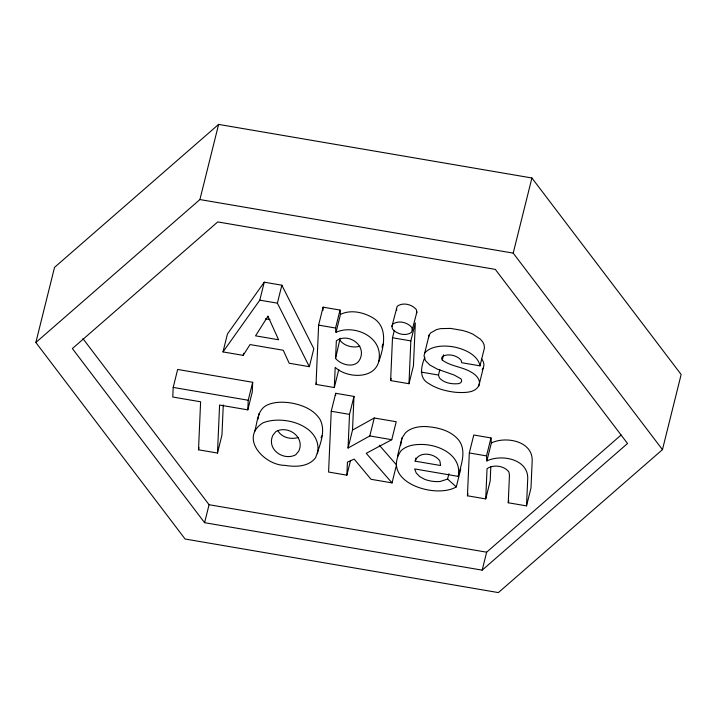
<?xml version="1.0" encoding="UTF-8"?>
<svg xmlns="http://www.w3.org/2000/svg" width="717" height="717" viewBox="0 0 717 717"><rect width="100%" height="100%" fill="white"/><g stroke="black" fill="none" stroke-linecap="round" stroke-linejoin="round"><path stroke-width="1.08" d="M217.493 453.045L219.59 405.042L247.804 409.864L252.267 391.903L252.689 382.286L177.664 369.452L173.191 387.413L172.77 397.03L200.608 401.789L198.51 449.801L217.493 453.045L221.956 435.085L223.274 404.944M247.804 409.864L248.225 400.247L252.689 382.286M316.027 384.411L318.617 325.124L323.08 307.163L340.037 310.067L340.485 314.369L336.022 332.329C353.427 324.254 381.103 335.906 379.275 357.469C378.289 379.517 347.906 379.15 335.189 367.355L334.31 387.538L316.027 384.411L316.555 382.295M322.937 310.524L323.08 307.163M352.513 430.092L374.265 417.984L396.223 421.739L391.751 439.7L369.802 435.945L348.05 448.053L352.513 430.092L353.983 396.42L335.699 393.292L331.236 411.253L328.583 472.037L346.867 475.165L350.541 460.377M335.583 358.392L336.345 340.808C347.799 332.482 366.898 344.832 359.961 359.217C355.453 368.834 340.996 365.186 335.583 358.392L340.145 338.236M335.61 395.497L335.699 393.292M346.867 475.165L347.431 462.107L354.189 459.113L371.03 479.297L392.029 482.891L396.501 464.93L379.302 445.212M348.05 448.053L349.52 414.381L353.983 396.42M408.977 383.72L410.85 340.898L415.322 322.937L413.449 365.76L408.977 383.72L390.631 380.584L392.504 337.761L394.341 330.367M400.678 445.105L401.995 438.06L405.222 433.149A29.809 18.086 14 0 1 424.76 426.516C437.128 427.117 450.769 430.227 458.907 440.328C466.785 451.11 461.004 464.974 458.217 476.384L414.632 468.927L416.245 473.014L419.678 476.572L424.652 479.332A22.585 13.695 14 0 0 440.328 481.448L447.587 479.073L448.896 473.785M458.217 476.384C462.411 454.999 438.123 443.886 420.296 444.477A29.809 18.086 14 0 0 400.749 451.11C380.745 481.86 435.371 499.292 456.29 486.897L460.762 468.936M467.439 495.788L469.312 452.965L473.776 435.004L490.984 437.944L491.342 442.989L486.87 460.95C500.977 453.986 527.864 458.808 527.739 478.221L526.529 505.888L508.245 502.76L509.446 475.308L508.945 472.055C504.392 465.683 493.493 464.231 487.049 468.64L485.723 498.907L467.439 495.788L467.968 493.672M490.804 466.892L490.195 480.946L485.723 498.907M378.63 362.094C383.487 348.372 388.704 328.108 373.709 318.339C364.084 312.397 351.115 309.224 340.485 314.369M317.479 453.727C323.035 425.773 283.529 414.336 262.825 422.931C239.093 438.141 264.421 465.351 284.891 465.369C295.404 467.108 308.615 467 315.65 457.643C319.432 445.822 326.334 431.777 320.114 419.57C313.947 409.604 302.251 404.944 291.174 402.981C283.188 401.798 274.817 401.645 267.289 404.971C257.134 409.712 257.564 422.143 254.669 431.365M257.896 419.257L259.142 413.404M424.831 357.29C421.148 366.342 418.477 378.262 429.017 383.712C437.11 388.964 446.646 391.339 456.146 392.351C464.051 392.737 477.459 393.409 479.422 383.362A17.791 10.791 14 0 0 471.696 372.419C462.599 366.71 450.876 366.521 442.29 360.086L441.645 358.24L442.353 356.51C448.17 353.239 457.025 355.202 461.183 360.364L461.712 362.712L479.996 365.84L484.468 347.879L484.109 344.868L482.756 341.982L480.417 339.213L472.933 334.167L468.093 332.132L462.59 330.465L450.59 328.413L440.623 328.628L436.474 329.605L430.621 332.921L429.089 335.18L424.034 355.793L425.36 360.526L429.779 364.971L437.289 369.103L454.175 375.045L460.879 378.782A6.328 3.836 14 0 1 458.799 383.604C452.06 384.402 444.137 383.156 439.396 377.913L438.49 375.045L439.799 369.766M428.497 337.832L429.089 335.18M478.804 386.069L483.894 365.401A17.791 10.791 14 0 0 481.376 358.688M35.85 342.493L54.546 267.36L218.613 124.408L531.906 177.986L681.15 374.507L662.454 449.64L498.387 592.592L185.094 539.014L35.85 342.493L199.909 199.55L218.613 124.408M198.51 449.801L199.039 447.686M222.987 351.913L227.459 333.952L264.259 282.193L281.853 285.205L313.813 348.722L309.341 366.683L289.166 363.232L283.287 350.263L250.018 344.572L243.171 355.363L222.987 351.913L259.796 300.154L264.259 282.193M243.171 355.363L243.699 353.248M204.596 522.684L72.372 348.57L217.726 221.92L495.304 269.386L627.527 443.5L482.174 570.149L204.596 522.684L209.068 504.723L82.912 338.603M309.341 366.683L277.38 303.166L281.853 285.205M336.022 332.329L335.565 328.027L340.037 310.067M334.31 387.538L338.774 369.578M391.912 326.495L397.173 306.311C402.766 302.018 412.051 304.286 416.29 309.574L416.882 312.038L411.603 332.258C405.992 336.524 396.752 334.292 392.513 328.986L391.912 326.495L392.701 324.272C398.293 319.979 407.588 322.247 411.818 327.535L412.409 329.999M369.802 435.945L374.265 417.984M390.631 380.584L391.159 378.468M397.523 456.021L401.995 438.06M415.161 461.165C418.629 450.617 434.878 453.171 439.897 461.067L440.588 465.512L415.161 461.165L415.95 457.993M442.29 360.086L443.599 354.798M662.454 449.64L513.211 253.119L531.906 177.986M486.87 460.95L486.52 455.904L490.984 437.944M482.174 570.149L486.646 552.189L621.074 435.058M508.245 502.76L508.774 500.645M526.529 505.888L531.001 487.927L532.202 460.26C532.337 440.847 505.449 436.026 491.342 442.989M416.344 313.544L416.882 312.038M381.946 347.118L383.093 344.133M321.037 437.72L321.951 435.766M424.625 353.14C436.214 339.132 476.563 347.252 479.996 365.84M482.191 369.605L483.267 368.108M391.751 439.7L366.235 453.323L392.029 482.891M277.873 430.576L275.785 431.661L272.854 435.353C266.303 449.38 283.618 461.336 295.807 454.73L298.792 451.056C304.815 437.97 290.161 426.283 277.873 430.576C281.423 437.693 291.46 439.835 298.451 437.415M359.88 346.194C353.06 348.247 344.545 346.114 340.046 340.432M199.909 199.55L513.211 253.119M259.796 300.154L277.38 303.166M318.617 325.124L335.565 328.027M392.504 337.761L410.85 340.898M265.514 318.814L269.897 319.558M421.157 372.087L438.49 375.045M331.236 411.253L349.52 414.381M173.191 387.413L248.225 400.247M469.312 452.965L486.52 455.904M209.068 504.723L486.646 552.189M447.587 479.073L456.29 486.897M396.384 308.534L396.779 310.201M267.952 316.224L255.557 335.834L278.59 339.768L267.952 316.224"/></g></svg>
